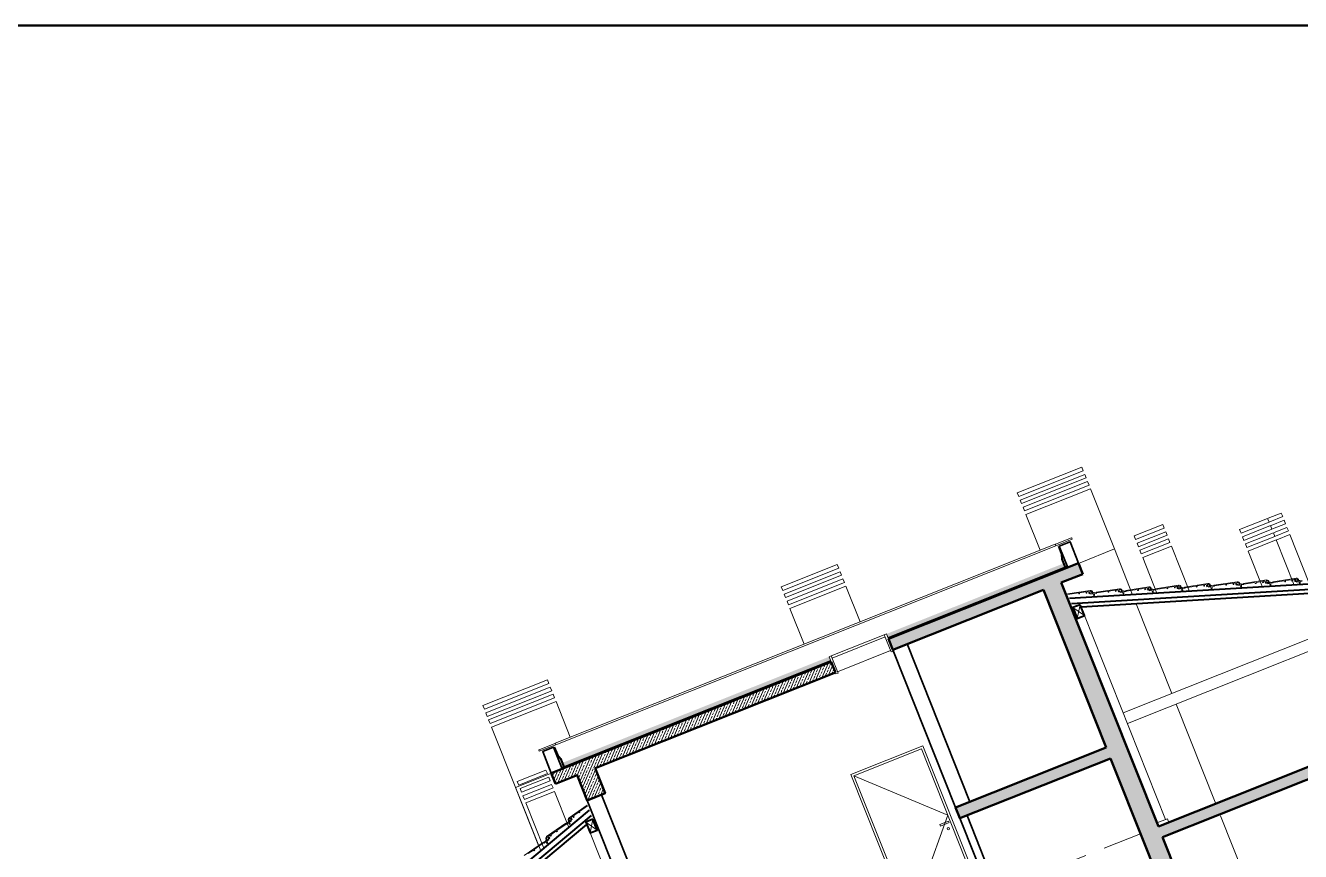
# Model space of a CAD drawing. Header units: millimetres. Extents: x 1852829 to 1882754, y -270850 to -231658.
# Drawn here: x 1864635.1 to 1865047.9, y -232936.8 to -232669.4 of the extents above; entities that cross this region are included whole.
import ezdxf

# ---------------------------------------------------------------- set-up
doc = ezdxf.new("R2010")
doc.units = ezdxf.units.MM
doc.linetypes.add('izdüşüm ön', pattern=[9.525, 6.35, -3.175])
doc.linetypes.add('su yalıtım', pattern=[30, 12, -18])
for name, color, linetype, lineweight in [('a_ba', 6, 'Continuous', 50), ('a_doğrama', 251, 'Continuous', 20), ('a_duvar', 251, 'Continuous', 35), ('a_görünüş_ince', 8, 'Continuous', 20), ('a_görünüş_kalın', 20, 'Continuous', 40), ('a_hatch_ba', 252, 'Continuous', 13), ('a_hatch_misc', 251, 'Continuous', 15), ('a_izdüşüm_ön', 6, 'izdüşüm ön', 9), ('a_kaplama', 40, 'Continuous', 15), ('a_not_malzeme_text', 252, 'Continuous', 5), ('a_not_misc', 144, 'Continuous', 5), ('a_yalıtım_su', 7, 'su yalıtım', 13), ('a_çerçeve_line', 7, 'Continuous', 50)]:
    doc.layers.add(name, color=color, linetype=linetype, lineweight=lineweight)
pattern_1 = [(45, (-491373.7089, 61297.3185), (-1.122532015, 1.122532015), []), (45, (-491372.5864, 61297.3185), (-1.122532015, 1.122532015), [0.79375, -0.396875])]

# ---------------------------------------------------------------- blocks, each defined once
blk = doc.blocks.new('kesit_2_c_blok')
at = {"layer": 'a_ba'}
for points in [[(-765, -15), (-765, 315)], [(-740, 0), (-740, 315)]]:
    blk.add_lwpolyline(points, dxfattribs=at)
at = {"layer": 'a_görünüş_ince'}
blk.add_lwpolyline([(-660, 6), (-660, 313)], dxfattribs=at)
blk = doc.blocks.new('kesti_vaziyet')
at = {"layer": 'a_hatch_ba'}
h = blk.add_hatch(dxfattribs=at)
h.set_pattern_fill('ANSI33', color=256, scale=0.25)
h.set_pattern_definition(pattern_1)
h.paths.add_polyline_path([(1978, 27.98), (1793, 27.98), (1793, 106.73), (1971.75, 106.73), (1971.75, 97.98), (1978, 97.98), (1978, 110.48), (1793, 110.48), (1793, 189.23), (1971.75, 189.23), (1971.75, 180.48), (1978, 180.48), (1978, 192.98), (1793, 192.98), (1793, 271.73), (1971.75, 271.73), (1971.75, 262.98), (1978, 262.98), (1978, 267.48), (2028, 267.48), (2028, 275.48), (1978, 275.48), (1793, 275.48), (1793, 360.48), (1800.5, 360.48), (1800.5, 364.23), (1734.25, 364.23), (1734.25, 360.48), (1786.75, 360.48), (1786.75, 305.48), (1734.25, 305.48), (1734.25, 301.73), (1786.75, 301.73), (1786.75, 271.73), (1786.75, 189.23), (1786.75, 106.73), (1786.75, 27.98), (1786.75, -9.52), (1736.75, -9.52), (1736.75, 27.98), (1731.75, 27.98), (1703.62, 27.98), (1703.62, 32.32), (1696.87, 32.32), (1696.87, 36.66), (1690.12, 36.66), (1690.12, 41), (1683.37, 41), (1683.37, 45.35), (1676.62, 45.35), (1676.62, 49.69), (1669.04, 49.69), (1669.04, 54.03), (1661.4, 54.03), (1661.4, 58.37), (1653.57, 58.37), (1653.57, 62.71), (1643.08, 62.71), (1643.08, 67.06), (1629.25, 67.06), (1629.25, 63.9), (1643.08, 59.49), (1653.57, 55.08), (1661.4, 50.68), (1669.04, 46.27), (1676.62, 41.86), (1683.37, 37.45), (1690.12, 33.04), (1703.62, 24.23), (1731.75, 24.23), (1731.75, 7.98), (1630.5, 7.98), (1630.5, 27.98), (1458, 27.98), (1458, -4.52), (1729.25, -4.52), (1729.25, -17.02), (1795.5, -17.02), (1795.5, -4.52), (1978, -4.52)])
h.paths.add_polyline_path([(1793, 7.98), (1793, 24.23), (1971.75, 24.23), (1971.75, 7.98)], flags=16)
h.paths.add_polyline_path([(1624.25, 7.98), (1464.25, 7.98), (1464.25, 24.23), (1624.25, 24.23)], flags=16)
h = blk.add_hatch(dxfattribs=at)
h.set_pattern_fill('ANSI33', color=256, scale=0.25)
h.set_pattern_definition(pattern_1)
h.paths.add_polyline_path([(1630.5, 360.48), (1714.25, 360.48), (1714.25, 364.23), (1616.75, 364.23), (1616.75, 360.48), (1624.25, 360.48), (1624.25, 351.73), (1630.5, 351.73)])
at = {"layer": 'a_hatch_misc'}
h = blk.add_hatch(dxfattribs=at)
h.set_pattern_fill('HEX', color=256, scale=0.05)
h.set_pattern_definition([(360, (-3068125.8823, -3332481.91356), (2e-13, 0.27496306577), [0.15875, -0.3175]), (120, (-3068125.8823, -3332481.91356), (-0.23812500006, -0.137481532885), [0.15875, -0.3175]), (60, (-3068125.72354, -3332481.91356), (-0.23812500006, 0.137481532885), [0.15875, -0.3175])])
h.paths.add_polyline_path([(1734.25, 365.98), (1734.25, 364.72), (1796.87, 364.72), (1796.87, 365.98)])
h.paths.add_polyline_path([(1714.25, 364.72), (1714.25, 365.98), (1620.5, 365.98), (1620.5, 364.72)])
at = {"layer": 'a_ba'}
for p, q in [((1714.25, 364.23), (1714.25, 360.48)), ((1734.25, 364.23), (1734.25, 360.48)), ((1786.75, 305.48), (1734.25, 305.48)), ((1786.75, 301.73), (1734.25, 301.73))]:
    blk.add_line(p, q, dxfattribs=at)
for points in [[(1714.25, 364.23), (1616.75, 364.23)], [(1616.75, 360.48), (1616.75, 364.23)], [(1800.5, 364.23), (1734.25, 364.23)], [(1800.5, 360.48), (1800.5, 364.23)], [(1616.75, 360.48), (1624.25, 360.48)], [(1630.5, 360.48), (1630.5, 351.73), (1624.25, 351.73), (1624.25, 360.48)], [(1714.25, 360.48), (1630.5, 360.48)], [(1786.75, 360.48), (1734.25, 360.48)], [(1786.75, 305.48), (1786.75, 360.48)], [(1793, 275.48), (1793, 360.48)], [(1800.5, 360.48), (1793, 360.48)], [(1734.25, 301.73), (1734.25, 305.48)], [(1786.75, 271.73), (1786.75, 301.73)], [(1793, 275.48), (1978, 275.48)], [(1793, 271.73), (1971.75, 271.73)]]:
    blk.add_lwpolyline(points, dxfattribs=at)
at = {"layer": 'a_doğrama'}
for p, q in [((1731.75, 327.98), (1706.75, 327.98)), ((1706.75, 327.98), (1706.75, 276.98)), ((1731, 327.23), (1707.5, 327.23)), ((1707.5, 327.23), (1707.5, 276.98)), ((1731, 276.98), (1731, 327.23)), ((1731.75, 276.98), (1731.75, 327.98)), ((1730.5, 302.23), (1727.5, 302.23)), ((1727.5, 302.23), (1727.5, 301.73)), ((1727.5, 301.73), (1730.5, 301.73)), ((1730.5, 301.73), (1730.5, 302.23))]:
    blk.add_line(p, q, dxfattribs=at)
for points in [[(1714.25, 365.98), (1715, 365.98), (1715, 359.98), (1714.25, 359.98)], [(1733.5, 365.98), (1734.25, 365.98), (1734.25, 359.98), (1733.5, 359.98)]]:
    blk.add_lwpolyline(points, close=True, dxfattribs=at)
for points in [[(1733.5, 365.98), (1715, 365.98)], [(1733.5, 365.23), (1715, 365.23)]]:
    blk.add_lwpolyline(points, dxfattribs=at)
blk.add_circle((1729.52, 299.98, 1993.36), 0.375, dxfattribs=at)
at = {"layer": 'a_duvar'}
for points in [[(1620.5, 364.23), (1620.5, 371.73), (1616.75, 371.73), (1616.75, 364.23)], [(1800.5, 364.23), (1800.5, 371.73), (1796.75, 371.73), (1796.75, 364.23)], [(1734.25, 305.48), (1734.25, 360.48)], [(1739.25, 305.48), (1739.25, 360.48)], [(1624.25, 275.48), (1624.25, 351.73)], [(1629.25, 275.48), (1629.25, 351.73)]]:
    blk.add_lwpolyline(points, dxfattribs=at)
blk.add_lwpolyline([(1736.75, 275.48), (1736.75, 301.73), (1734.25, 301.73), (1734.25, 275.48)], close=True, dxfattribs=at)
at = {"layer": 'a_görünüş_ince'}
for p, q in [((1626.75, 385.23), (1626.75, 372.73)), ((1708.25, 385.23), (1708.25, 372.73)), ((1727.75, 385.23), (1727.75, 372.73)), ((1790.5, 385.23), (1790.5, 372.73)), ((1813, 385.23), (1813, 364.23)), ((1605.5, 358.3), (1605.5, 342.5)), ((1615.5, 358.3), (1615.5, 345.8)), ((1820.5, 358.3), (1820.5, 345.8)), ((1830.5, 358.3), (1830.5, 342.5)), ((1853, 347.57), (1853, 335.07)), ((1862.75, 347.57), (1862.75, 331.85)), ((1867.5, 347.57), (1867.5, 330.29))]:
    blk.add_line(p, q, dxfattribs=at)
at = {"layer": 'a_görünüş_ince', "lineweight": 20}
for p, q in [((1793.5, 347.8), (1796, 351.55)), ((1796, 347.8), (1793.5, 351.55)), ((1621.25, 341.61), (1623.75, 345.36)), ((1623.75, 341.61), (1621.25, 345.36)), ((1793, 276.73), (1796.62, 276.73)), ((1796.62, 276.73), (1796.62, 275.48)), ((1796.62, 275.48), (1793, 275.48))]:
    blk.add_line(p, q, dxfattribs=at)
at = {"layer": 'a_görünüş_ince'}
for points in [[(1604.25, 392.73), (1626.75, 392.73), (1626.75, 391.48), (1604.25, 391.48)], [(1708.25, 392.73), (1727.75, 392.73), (1727.75, 391.48), (1708.25, 391.48)], [(1790.5, 392.73), (1813, 392.73), (1813, 391.48), (1790.5, 391.48)], [(1604.25, 390.23), (1626.75, 390.23), (1626.75, 388.98), (1604.25, 388.98)], [(1708.25, 390.23), (1727.75, 390.23), (1727.75, 388.98), (1708.25, 388.98)], [(1790.5, 390.23), (1813, 390.23), (1813, 388.98), (1790.5, 388.98)], [(1604.25, 387.73), (1626.75, 387.73), (1626.75, 386.48), (1604.25, 386.48)], [(1708.25, 387.73), (1727.75, 387.73), (1727.75, 386.48), (1708.25, 386.48)], [(1790.5, 387.73), (1813, 387.73), (1813, 386.48), (1790.5, 386.48)], [(1605.5, 365.8), (1615.5, 365.8), (1615.5, 364.55), (1605.5, 364.55)], [(1830.5, 365.8), (1820.5, 365.8), (1820.5, 364.55), (1830.5, 364.55)], [(1605.5, 363.3), (1615.5, 363.3), (1615.5, 362.05), (1605.5, 362.05)], [(1605.5, 360.8), (1615.5, 360.8), (1615.5, 359.55), (1605.5, 359.55)], [(1830.5, 363.3), (1820.5, 363.3), (1820.5, 362.05), (1830.5, 362.05)], [(1830.5, 360.8), (1820.5, 360.8), (1820.5, 359.55), (1830.5, 359.55)], [(1862.75, 355.07), (1853, 355.07), (1853, 353.82), (1862.75, 353.82)], [(1862.75, 352.57), (1853, 352.57), (1853, 351.32), (1862.75, 351.32)], [(1862.75, 350.07), (1853, 350.07), (1853, 348.82), (1862.75, 348.82)]]:
    blk.add_lwpolyline(points, close=True, dxfattribs=at)
for points in [[(1604.25, 342.08), (1604.25, 385.23), (1626.75, 385.23)], [(1727.75, 385.23), (1708.25, 385.23)], [(1813, 385.23), (1790.5, 385.23)], [(1621.5, 372.73), (1795.75, 372.73)], [(1621.5, 372.23), (1795.75, 372.23)], [(1604.25, 343.98), (1604.25, 364.23), (1616.25, 364.23)], [(1801, 364.23), (1813, 364.23)], [(1813, 348.27), (1813, 364.23)], [(1715, 360.48), (1733.5, 360.48)], [(1615.5, 358.3), (1605.5, 358.3)], [(1820.5, 358.3), (1830.5, 358.3)], [(1862.99, 353.82), (1867.5, 353.82), (1867.5, 355.07), (1862.99, 355.07), (1862.99, 355.05)], [(1862.99, 351.32), (1867.5, 351.32), (1867.5, 352.57), (1862.99, 352.57)], [(1853, 347.57), (1862.75, 347.57)], [(1862.99, 348.82), (1867.5, 348.82), (1867.5, 350.07), (1862.99, 350.07)], [(1862.99, 347.57), (1867.5, 347.57)], [(1813, 313.92), (1813, 345.11)], [(1813, 275.48), (1813, 310.17)]]:
    blk.add_lwpolyline(points, dxfattribs=at)
at = {"layer": 'a_görünüş_ince', "flags": 128}
for points in [[(1793.5, 356.36), (1800.73, 354.68, -0.414214), (1801.3, 353.78), (1801.24, 353.54), (1801, 353.59), (1801.02, 353.72, 0.414214), (1800.56, 354.47), (1800.51, 354.48), (1800.27, 353.76), (1800.02, 353.82), (1800.12, 354.57), (1799.58, 354.69), (1799.44, 354.28), (1799.19, 354.33), (1799.44, 354.28)], [(1808.25, 351.33), (1808.3, 351.77), (1806.32, 352.23), (1806.2, 351.91), (1805.96, 351.96), (1805.99, 352.31), (1802.43, 353.13), (1802.28, 353.04), (1801.62, 353.19), (1801.41, 352.6), (1801.16, 352.66), (1801.23, 353.28), (1800.45, 353.46), (1800.54, 353.83), (1800.9, 353.75), (1800.87, 353.62), (1801.36, 353.51), (1801.39, 353.63), (1801.63, 353.58), (1801.6, 353.45), (1802.34, 353.28), (1802.36, 353.41), (1809.79, 351.68, -0.414214), (1810.35, 350.78), (1810.3, 350.54), (1810.05, 350.6), (1810.08, 350.72, 0.414214), (1809.61, 351.47), (1809.57, 351.48), (1809.32, 350.77), (1809.08, 350.82), (1809.17, 351.57), (1808.64, 351.69), (1808.49, 351.28), (1808.25, 351.33), (1808.49, 351.28)], [(1609.28, 345.34), (1609.23, 345.77), (1611.21, 346.23), (1611.33, 345.91), (1611.58, 345.97), (1611.54, 346.31), (1615.11, 347.14), (1615.26, 347.04), (1615.91, 347.2), (1616.13, 346.6), (1616.37, 346.66), (1616.31, 347.29), (1617.08, 347.47), (1617, 347.83), (1616.63, 347.75), (1616.66, 347.63), (1616.17, 347.51), (1616.15, 347.63), (1615.9, 347.58), (1615.93, 347.46), (1615.2, 347.29), (1615.17, 347.41), (1607.74, 345.69, 0.414214), (1607.18, 344.79), (1607.24, 344.54), (1607.48, 344.6), (1607.45, 344.72, -0.414214), (1607.92, 345.47), (1607.97, 345.48), (1608.21, 344.77), (1608.46, 344.82), (1608.36, 345.57), (1608.9, 345.7), (1609.04, 345.28), (1609.28, 345.34), (1609.04, 345.28)], [(1623.75, 350.3), (1616.8, 348.68, 0.414214), (1616.24, 347.78), (1616.29, 347.54), (1616.54, 347.6), (1616.51, 347.72, -0.414214), (1616.98, 348.47), (1617.02, 348.48), (1617.27, 347.77), (1617.51, 347.82), (1617.42, 348.57), (1617.95, 348.7), (1618.1, 348.28), (1618.34, 348.34), (1618.1, 348.28)], [(1817.31, 348.34), (1817.36, 348.77), (1815.38, 349.23), (1815.26, 348.91), (1815.01, 348.97), (1815.05, 349.31), (1811.49, 350.14), (1811.34, 350.04), (1810.68, 350.19), (1810.46, 349.6), (1810.22, 349.66), (1810.29, 350.29), (1809.51, 350.47), (1809.59, 350.83), (1809.96, 350.75), (1809.93, 350.62), (1810.42, 350.51), (1810.45, 350.63), (1810.69, 350.58), (1810.66, 350.46), (1811.39, 350.29), (1811.42, 350.41), (1818.85, 348.68, -0.414214), (1819.41, 347.78), (1819.35, 347.54), (1819.11, 347.6), (1819.14, 347.72, 0.414214), (1818.67, 348.47), (1818.62, 348.48), (1818.38, 347.77), (1818.13, 347.82), (1818.23, 348.57), (1817.69, 348.7), (1817.55, 348.28), (1817.31, 348.34), (1817.55, 348.28)], [(1826.36, 345.34), (1826.42, 345.77), (1824.44, 346.23), (1824.31, 345.91), (1824.07, 345.97), (1824.1, 346.31), (1820.54, 347.14), (1820.39, 347.04), (1819.74, 347.2), (1819.52, 346.6), (1819.28, 346.66), (1819.34, 347.29), (1818.57, 347.47), (1818.65, 347.83), (1819.02, 347.75), (1818.99, 347.63), (1819.47, 347.51), (1819.5, 347.63), (1819.75, 347.58), (1819.72, 347.46), (1820.45, 347.29), (1820.48, 347.41), (1827.9, 345.69, -0.414214), (1828.47, 344.79), (1828.41, 344.54), (1828.17, 344.6), (1828.19, 344.72, 0.414214), (1827.73, 345.47), (1827.68, 345.48), (1827.43, 344.77), (1827.19, 344.82), (1827.28, 345.57), (1826.75, 345.7), (1826.61, 345.28), (1826.36, 345.34), (1826.61, 345.28)], [(1600.17, 342.78), (1602.15, 343.23), (1602.28, 342.91), (1602.52, 342.97), (1602.49, 343.31), (1606.05, 344.14), (1606.2, 344.04), (1606.85, 344.2), (1607.07, 343.61), (1607.31, 343.66), (1607.25, 344.29), (1608.03, 344.47), (1607.94, 344.83), (1607.58, 344.75), (1607.6, 344.63), (1607.12, 344.51), (1607.09, 344.64), (1606.85, 344.58), (1606.87, 344.46), (1606.14, 344.29), (1606.11, 344.41), (1598.69, 342.69, 0.414214)], [(1835.42, 342.34), (1835.47, 342.78), (1833.49, 343.23), (1833.37, 342.91), (1833.13, 342.97), (1833.16, 343.31), (1829.6, 344.14), (1829.45, 344.04), (1828.79, 344.2), (1828.58, 343.61), (1828.33, 343.66), (1828.4, 344.29), (1827.62, 344.47), (1827.71, 344.83), (1828.07, 344.75), (1828.04, 344.63), (1828.53, 344.51), (1828.56, 344.64), (1828.8, 344.58), (1828.77, 344.46), (1829.5, 344.29), (1829.53, 344.41), (1836.96, 342.69, -0.414214), (1837.52, 341.79), (1837.47, 341.54), (1837.22, 341.6), (1837.25, 341.72, 0.414214), (1836.78, 342.47), (1836.74, 342.48), (1836.49, 341.77), (1836.25, 341.83), (1836.34, 342.57), (1835.81, 342.7), (1835.66, 342.28), (1835.42, 342.34), (1835.66, 342.28)], [(1844.48, 339.34), (1844.53, 339.78), (1842.55, 340.24), (1842.43, 339.91), (1842.18, 339.97), (1842.22, 340.31), (1838.65, 341.14), (1838.5, 341.05), (1837.85, 341.2), (1837.63, 340.61), (1837.39, 340.66), (1837.45, 341.29), (1836.68, 341.47), (1836.76, 341.84), (1837.13, 341.75), (1837.1, 341.63), (1837.59, 341.52), (1837.62, 341.64), (1837.86, 341.58), (1837.83, 341.46), (1838.56, 341.29), (1838.59, 341.41), (1846.02, 339.69, -0.414214), (1846.58, 338.79), (1846.52, 338.54), (1846.28, 338.6), (1846.31, 338.72, 0.414214), (1845.84, 339.47), (1845.79, 339.48), (1845.55, 338.77), (1845.3, 338.83), (1845.4, 339.58), (1844.86, 339.7), (1844.72, 339.28), (1844.48, 339.34), (1844.72, 339.28)], [(1853.53, 336.34), (1853.59, 336.78), (1851.61, 337.24), (1851.48, 336.91), (1851.24, 336.97), (1851.27, 337.31), (1847.71, 338.14), (1847.56, 338.05), (1846.91, 338.2), (1846.69, 337.61), (1846.45, 337.66), (1846.51, 338.29), (1845.73, 338.47), (1845.82, 338.84), (1846.18, 338.75), (1846.16, 338.63), (1846.64, 338.52), (1846.67, 338.64), (1846.92, 338.58), (1846.89, 338.46), (1847.62, 338.29), (1847.65, 338.41), (1855.07, 336.69, -0.414214), (1855.63, 335.79), (1855.58, 335.55), (1855.33, 335.6), (1855.36, 335.72, 0.414214), (1854.9, 336.47), (1854.85, 336.48), (1854.6, 335.77), (1854.36, 335.83), (1854.45, 336.58), (1853.92, 336.7), (1853.78, 336.28), (1853.53, 336.34), (1853.78, 336.28)], [(1862.59, 333.34), (1862.64, 333.78), (1860.66, 334.24), (1860.54, 333.92), (1860.3, 333.97), (1860.33, 334.32), (1856.77, 335.14), (1856.62, 335.05), (1855.96, 335.2), (1855.75, 334.61), (1855.5, 334.67), (1855.57, 335.29), (1854.79, 335.47), (1854.88, 335.84), (1855.24, 335.75), (1855.21, 335.63), (1855.7, 335.52), (1855.73, 335.64), (1855.97, 335.58), (1855.94, 335.46), (1856.67, 335.29), (1856.7, 335.41), (1864.13, 333.69, -0.414214), (1864.69, 332.79), (1864.63, 332.55), (1864.39, 332.6), (1864.42, 332.73, 0.414214), (1863.95, 333.48), (1863.91, 333.49), (1863.66, 332.77), (1863.42, 332.83), (1863.51, 333.58), (1862.98, 333.7), (1862.83, 333.29), (1862.59, 333.34), (1862.83, 333.29)]]:
    blk.add_lwpolyline(points, format="xyb", dxfattribs=at)
for points in [[(1799.19, 354.33), (1799.25, 354.77), (1797.27, 355.23), (1797.15, 354.91), (1796.9, 354.96), (1796.93, 355.31), (1793.5, 356.1)], [(1618.34, 348.34), (1618.29, 348.77), (1620.27, 349.23), (1620.39, 348.91), (1620.63, 348.97), (1620.6, 349.31), (1623.75, 350.04)], [(1865.67, 332.05), (1865.02, 332.2), (1864.8, 331.61), (1864.56, 331.67), (1864.62, 332.29), (1863.85, 332.47), (1863.93, 332.84), (1864.3, 332.75), (1864.27, 332.63), (1864.76, 332.52), (1864.78, 332.64), (1865.03, 332.58), (1865, 332.46), (1865.73, 332.29)]]:
    blk.add_lwpolyline(points, dxfattribs=at)
at = {"layer": 'a_görünüş_ince', "lineweight": 20}
for points in [[(1796, 347.8), (1796, 276.73)], [(1621.25, 341.61), (1621.25, 276.73)], [(1907.5, 313.92), (1796, 313.92)], [(1907.5, 310.17), (1796, 310.17)]]:
    blk.add_lwpolyline(points, dxfattribs=at)
at = {"layer": 'a_görünüş_kalın'}
for points in [[(1620.75, 371.73), (1620.75, 368.98), (1621.25, 367.49), (1621.25, 364.6)], [(1796.5, 371.73), (1796.5, 368.98), (1796, 367.49), (1796, 364.6)], [(1793.5, 351.55), (1793, 351.71)], [(2028, 277.32), (1793.5, 354.71)], [(2028, 275.48), (1793.5, 352.86)], [(1408, 277.32), (1623.75, 348.52)], [(1907.5, 313.92), (1796, 350.72)], [(1408, 275.48), (1623.75, 346.68)], [(1528.49, 313.92), (1621.25, 344.53)]]:
    blk.add_lwpolyline(points, dxfattribs=at)
for points in [[(1796, 351.55), (1793.5, 351.55), (1793.5, 347.8), (1796, 347.8)], [(1623.75, 345.36), (1621.25, 345.36), (1621.25, 341.61), (1623.75, 341.61)]]:
    blk.add_lwpolyline(points, close=True, dxfattribs=at)
at = {"layer": 'a_izdüşüm_ön', "ltscale": 2}
blk.add_lwpolyline([(1786.75, 275.48), (1736.75, 275.48)], dxfattribs=at)
at = {"layer": 'a_kaplama'}
for points in [[(1615.87, 372.73), (1615.75, 372.6)], [(1615.75, 372.23), (1615.75, 372.6)], [(1615.75, 372.23), (1621.5, 372.23)], [(1615.87, 372.73), (1621.37, 372.73)], [(1621.37, 372.73), (1621.5, 372.6)], [(1621.5, 372.23), (1621.5, 372.6)], [(1795.87, 372.73), (1795.75, 372.6)], [(1795.75, 372.23), (1795.75, 372.6)], [(1795.75, 372.23), (1801.5, 372.23)], [(1795.87, 372.73), (1801.37, 372.73)], [(1801.37, 372.73), (1801.5, 372.6)], [(1801.5, 372.23), (1801.5, 372.6)], [(1714.25, 364.72), (1620.5, 364.72), (1620.5, 365.98)], [(1714.25, 364.23), (1714.25, 365.98)], [(1796.62, 365.98), (1796.62, 364.72), (1734.25, 364.72)], [(1734.25, 364.23), (1734.25, 365.98)]]:
    blk.add_lwpolyline(points, dxfattribs=at)
at = {"layer": 'a_not_misc'}
for p, q in [((1707.5, 327.23), (1731, 304.1)), ((1731, 304.1), (1707.5, 277.48))]:
    blk.add_line(p, q, dxfattribs=at)
at = {"layer": 'a_yalıtım_su', "const_width": 0.25}
for points in [[(1620.5, 364.6), (1714.25, 364.6)], [(1734.25, 364.6), (1796.62, 364.6)]]:
    blk.add_lwpolyline(points, dxfattribs=at)
at = {"layer": 'a_yalıtım_su', "ltscale": 0.5, "const_width": 0.25}
for points in [[(1714.25, 364.35), (1620.62, 364.35), (1620.62, 366.35)], [(1796.62, 366.35), (1796.62, 364.35), (1734.25, 364.35)]]:
    blk.add_lwpolyline(points, dxfattribs=at)
at = {"layer": 'a_ba', "xscale": 0.25, "yscale": 0.25, "zscale": 0.25}
blk.add_blockref('kesit_2_c_blok', (1978, 192.98), dxfattribs=at)

msp = doc.modelspace()

# ---------------------------------------------------------------- linework, layer by layer
at = {"layer": 'a_çerçeve_line'}
msp.add_line((1866703.11, -232669.38), (1861603.72, -232669.38), dxfattribs=at)

# ---------------------------------------------------------------- block references
at = {"layer": 'a_not_malzeme_text', "rotation": 21.69869791178304}
msp.add_blockref('kesti_vaziyet', (1863437.8, -233847.6), dxfattribs=at)

doc.saveas('drawing.dxf')
